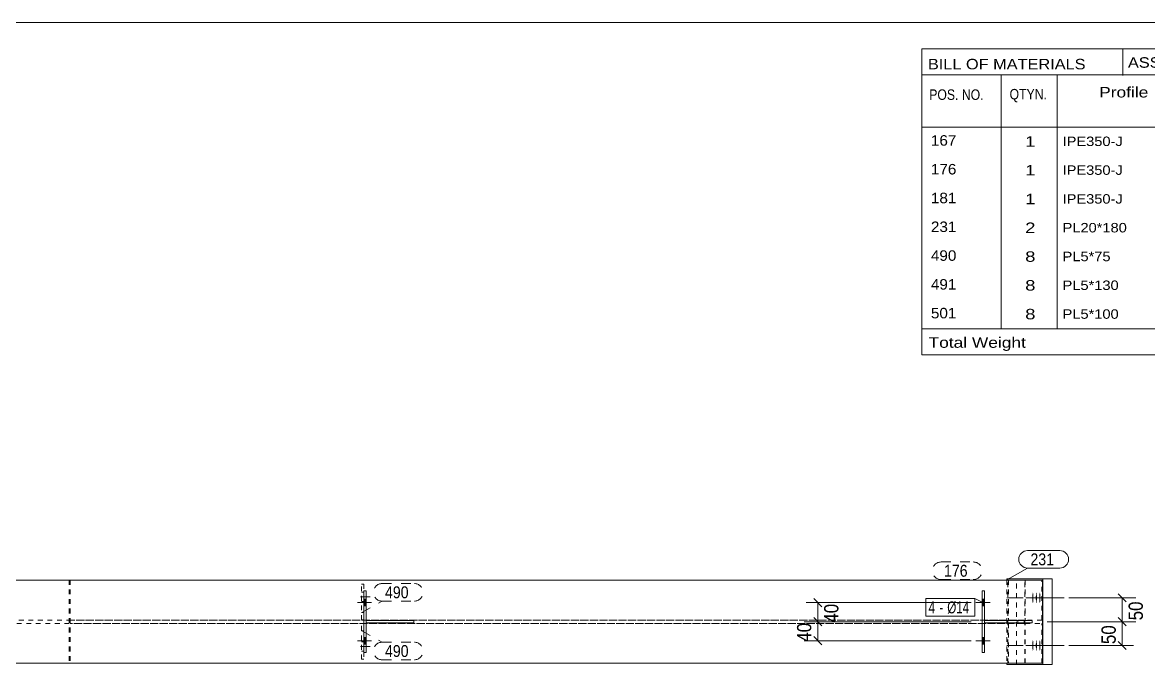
# Model space of a CAD drawing. Header units: millimetres. Extents: x 2 to 825, y 1 to 579.
# Drawn here: x 450.9 to 687.6, y 444.1 to 579 of the extents above; entities that cross this region are included whole.
import ezdxf

# ---------------------------------------------------------------- set-up
doc = ezdxf.new("R2010")
doc.units = ezdxf.units.MM
for name, pattern in [('XKITLINE00', [0]), ('XKITLINE01', [4, 1, -1, 1, -1]), ('XKITLINE02', [4, 2, -2])]:
    doc.linetypes.add(name, pattern=pattern)
for name, color, linetype, lineweight in [('Bolt', 3, 'Continuous', 0), ('BoltMark', 7, 'Continuous', 0), ('Dimensions', 7, 'Continuous', 0), ('DrawingSheet', 5, 'Continuous', 0), ('OtherObjectType', 7, 'Continuous', 0), ('Part', 2, 'Continuous', 0), ('PartMark', 7, 'Continuous', 0)]:
    doc.layers.add(name, color=color, linetype=linetype, lineweight=lineweight)
doc.styles.add('ARIAL', font='ARIAL.TTF')
doc.styles.add('ARIAL_NARROW', font='ARIALN.TTF')

# ---------------------------------------------------------------- blocks, each defined once
blk = doc.blocks.new('*A58')
at = {"layer": 'Bolt'}
for points in [[(522.66, 457.77), (523.16, 457.77), (523.16, 456.37), (522.66, 456.37)], [(522.66, 457.77), (523.16, 457.77), (523.16, 456.37), (522.66, 456.37)], [(522.66, 449.77), (523.16, 449.77), (523.16, 448.37), (522.66, 448.37)], [(522.66, 449.77), (523.16, 449.77), (523.16, 448.37), (522.66, 448.37)]]:
    blk.add_hatch(color=3, dxfattribs=at).paths.add_polyline_path(points, flags=17)
at = {"layer": 'Bolt', "color": 3, "linetype": 'XKITLINE00', "lineweight": 0}
for p, q in [((524.32, 457.07), (521.32, 457.07)), ((524.32, 457.07), (521.32, 457.07)), ((523.16, 457.77), (522.66, 457.77)), ((523.16, 457.77), (522.66, 457.77)), ((523.16, 456.37), (522.66, 456.37)), ((523.16, 456.37), (522.66, 456.37)), ((523.16, 449.77), (522.66, 449.77)), ((523.16, 449.77), (522.66, 449.77)), ((524.32, 449.07), (521.32, 449.07)), ((524.32, 449.07), (521.32, 449.07)), ((523.16, 448.37), (522.66, 448.37)), ((523.16, 448.37), (522.66, 448.37))]:
    blk.add_line(p, q, dxfattribs=at)
blk = doc.blocks.new('*A61')
at = {"layer": 'Bolt'}
for points in [[(652.66, 457.77), (653.16, 457.77), (653.16, 456.37), (652.66, 456.37)], [(652.66, 457.77), (653.16, 457.77), (653.16, 456.37), (652.66, 456.37)], [(652.66, 449.77), (653.16, 449.77), (653.16, 448.37), (652.66, 448.37)], [(652.66, 449.77), (653.16, 449.77), (653.16, 448.37), (652.66, 448.37)]]:
    blk.add_hatch(color=3, dxfattribs=at).paths.add_polyline_path(points, flags=17)
at = {"layer": 'Bolt', "color": 3, "linetype": 'XKITLINE00', "lineweight": 0}
for p, q in [((654.32, 457.07), (651.32, 457.07)), ((654.32, 457.07), (651.32, 457.07)), ((653.16, 457.77), (652.66, 457.77)), ((653.16, 457.77), (652.66, 457.77)), ((653.16, 456.37), (652.66, 456.37)), ((653.16, 456.37), (652.66, 456.37)), ((653.16, 449.77), (652.66, 449.77)), ((653.16, 449.77), (652.66, 449.77)), ((654.32, 449.07), (651.32, 449.07)), ((654.32, 449.07), (651.32, 449.07)), ((653.16, 448.37), (652.66, 448.37)), ((653.16, 448.37), (652.66, 448.37))]:
    blk.add_line(p, q, dxfattribs=at)
blk = doc.blocks.new('*A62')
at = {"layer": 'Bolt', "color": 3, "linetype": 'XKITLINE02', "lineweight": 0}
for p, q in [((522.66, 459.25), (522.16, 459.25)), ((524.01, 458.27), (521.01, 458.27)), ((522.66, 457.29), (522.16, 457.29))]:
    blk.add_line(p, q, dxfattribs=at)
blk = doc.blocks.new('*A63')
at = {"layer": 'Bolt', "color": 3, "linetype": 'XKITLINE02', "lineweight": 0}
for p, q in [((524.01, 447.87), (521.01, 447.87)), ((522.66, 448.85), (522.16, 448.85)), ((522.66, 446.89), (522.16, 446.89))]:
    blk.add_line(p, q, dxfattribs=at)
blk = doc.blocks.new('*A70')
at = {"layer": 'Bolt'}
for points in [[(663.43, 458.02), (663.43, 457.96), (663.43, 457.91), (663.43, 457.86), (663.43, 457.81), (663.43, 457.75), (663.43, 457.7), (663.42, 457.65), (663.42, 457.6), (663.42, 457.55), (663.42, 457.51), (663.41, 457.46), (663.41, 457.42), (663.41, 457.37), (663.4, 457.33), (663.4, 457.29), (663.39, 457.26), (663.39, 457.22), (663.39, 457.19), (663.38, 457.16), (663.38, 457.13), (663.37, 457.1), (663.37, 457.08), (663.36, 457.06), (663.36, 457.04), (663.35, 457.02), (663.35, 457.01), (663.34, 456.99), (663.33, 456.98), (663.33, 456.98), (663.32, 456.97), (663.32, 456.97), (663.31, 456.97), (663.31, 456.98), (663.3, 456.98), (663.29, 456.99), (663.29, 457.01), (663.28, 457.02), (663.28, 457.04), (663.27, 457.06), (663.27, 457.08), (663.26, 457.1), (663.26, 457.13), (663.25, 457.16), (663.25, 457.19), (663.24, 457.22), (663.24, 457.26), (663.24, 457.29), (663.23, 457.33), (663.23, 457.37), (663.22, 457.42), (663.22, 457.46), (663.22, 457.51), (663.22, 457.55), (663.21, 457.6), (663.21, 457.65), (663.21, 457.7), (663.21, 457.75), (663.21, 457.81), (663.2, 457.86), (663.2, 457.91), (663.2, 457.96), (663.2, 458.02), (663.2, 458.07), (663.2, 458.13), (663.2, 458.18), (663.2, 458.23), (663.2, 458.29), (663.21, 458.34), (663.21, 458.39), (663.21, 458.44), (663.21, 458.49), (663.21, 458.54), (663.22, 458.59), (663.22, 458.64), (663.22, 458.68), (663.22, 458.73), (663.23, 458.77), (663.23, 458.81), (663.24, 458.85), (663.24, 458.89), (663.24, 458.92), (663.25, 458.96), (663.25, 458.99), (663.26, 459.02), (663.26, 459.04), (663.27, 459.07), (663.27, 459.09), (663.28, 459.11), (663.28, 459.13), (663.29, 459.14), (663.29, 459.15), (663.3, 459.16), (663.31, 459.17), (663.31, 459.17), (663.32, 459.17), (663.32, 459.17), (663.33, 459.17), (663.33, 459.16), (663.34, 459.15), (663.35, 459.14), (663.35, 459.13), (663.36, 459.11), (663.36, 459.09), (663.37, 459.07), (663.37, 459.04), (663.38, 459.02), (663.38, 458.99), (663.39, 458.96), (663.39, 458.92), (663.39, 458.89), (663.4, 458.85), (663.4, 458.81), (663.41, 458.77), (663.41, 458.73), (663.41, 458.68), (663.42, 458.64), (663.42, 458.59), (663.42, 458.54), (663.42, 458.49), (663.43, 458.44), (663.43, 458.39), (663.43, 458.34), (663.43, 458.29), (663.43, 458.23), (663.43, 458.18), (663.43, 458.13), (663.43, 458.07)], [(664.17, 458.02), (664.17, 457.96), (664.17, 457.91), (664.16, 457.86), (664.16, 457.81), (664.16, 457.75), (664.16, 457.7), (664.16, 457.65), (664.16, 457.6), (664.15, 457.55), (664.15, 457.51), (664.15, 457.46), (664.14, 457.42), (664.14, 457.37), (664.14, 457.33), (664.13, 457.29), (664.13, 457.26), (664.12, 457.22), (664.12, 457.19), (664.12, 457.16), (664.11, 457.13), (664.11, 457.1), (664.1, 457.08), (664.1, 457.06), (664.09, 457.04), (664.09, 457.02), (664.08, 457.01), (664.07, 456.99), (664.07, 456.98), (664.06, 456.98), (664.06, 456.97), (664.05, 456.97), (664.05, 456.97), (664.04, 456.98), (664.03, 456.98), (664.03, 456.99), (664.02, 457.01), (664.02, 457.02), (664.01, 457.04), (664.01, 457.06), (664, 457.08), (664, 457.1), (663.99, 457.13), (663.99, 457.16), (663.98, 457.19), (663.98, 457.22), (663.97, 457.26), (663.97, 457.29), (663.97, 457.33), (663.96, 457.37), (663.96, 457.42), (663.96, 457.46), (663.95, 457.51), (663.95, 457.55), (663.95, 457.6), (663.95, 457.65), (663.94, 457.7), (663.94, 457.75), (663.94, 457.81), (663.94, 457.86), (663.94, 457.91), (663.94, 457.96), (663.94, 458.02), (663.94, 458.07), (663.94, 458.13), (663.94, 458.18), (663.94, 458.23), (663.94, 458.29), (663.94, 458.34), (663.94, 458.39), (663.94, 458.44), (663.95, 458.49), (663.95, 458.54), (663.95, 458.59), (663.95, 458.64), (663.96, 458.68), (663.96, 458.73), (663.96, 458.77), (663.97, 458.81), (663.97, 458.85), (663.97, 458.89), (663.98, 458.92), (663.98, 458.96), (663.99, 458.99), (663.99, 459.02), (664, 459.04), (664, 459.07), (664.01, 459.09), (664.01, 459.11), (664.02, 459.13), (664.02, 459.14), (664.03, 459.15), (664.03, 459.16), (664.04, 459.17), (664.05, 459.17), (664.05, 459.17), (664.06, 459.17), (664.06, 459.17), (664.07, 459.16), (664.07, 459.15), (664.08, 459.14), (664.09, 459.13), (664.09, 459.11), (664.1, 459.09), (664.1, 459.07), (664.11, 459.04), (664.11, 459.02), (664.12, 458.99), (664.12, 458.96), (664.12, 458.92), (664.13, 458.89), (664.13, 458.85), (664.14, 458.81), (664.14, 458.77), (664.14, 458.73), (664.15, 458.68), (664.15, 458.64), (664.15, 458.59), (664.16, 458.54), (664.16, 458.49), (664.16, 458.44), (664.16, 458.39), (664.16, 458.34), (664.16, 458.29), (664.17, 458.23), (664.17, 458.18), (664.17, 458.13), (664.17, 458.07)], [(664.9, 458.02), (664.9, 457.96), (664.9, 457.91), (664.9, 457.86), (664.9, 457.81), (664.9, 457.75), (664.89, 457.7), (664.89, 457.65), (664.89, 457.6), (664.89, 457.55), (664.88, 457.51), (664.88, 457.46), (664.88, 457.42), (664.88, 457.37), (664.87, 457.33), (664.87, 457.29), (664.86, 457.26), (664.86, 457.22), (664.85, 457.19), (664.85, 457.16), (664.85, 457.13), (664.84, 457.1), (664.84, 457.08), (664.83, 457.06), (664.82, 457.04), (664.82, 457.02), (664.81, 457.01), (664.81, 456.99), (664.8, 456.98), (664.8, 456.98), (664.79, 456.97), (664.79, 456.97), (664.78, 456.97), (664.77, 456.98), (664.77, 456.98), (664.76, 456.99), (664.76, 457.01), (664.75, 457.02), (664.75, 457.04), (664.74, 457.06), (664.74, 457.08), (664.73, 457.1), (664.73, 457.13), (664.72, 457.16), (664.72, 457.19), (664.71, 457.22), (664.71, 457.26), (664.7, 457.29), (664.7, 457.33), (664.7, 457.37), (664.69, 457.42), (664.69, 457.46), (664.69, 457.51), (664.68, 457.55), (664.68, 457.6), (664.68, 457.65), (664.68, 457.7), (664.68, 457.75), (664.67, 457.81), (664.67, 457.86), (664.67, 457.91), (664.67, 457.96), (664.67, 458.02), (664.67, 458.07), (664.67, 458.13), (664.67, 458.18), (664.67, 458.23), (664.67, 458.29), (664.67, 458.34), (664.68, 458.39), (664.68, 458.44), (664.68, 458.49), (664.68, 458.54), (664.68, 458.59), (664.69, 458.64), (664.69, 458.68), (664.69, 458.73), (664.7, 458.77), (664.7, 458.81), (664.7, 458.85), (664.71, 458.89), (664.71, 458.92), (664.72, 458.96), (664.72, 458.99), (664.73, 459.02), (664.73, 459.04), (664.74, 459.07), (664.74, 459.09), (664.75, 459.11), (664.75, 459.13), (664.76, 459.14), (664.76, 459.15), (664.77, 459.16), (664.77, 459.17), (664.78, 459.17), (664.79, 459.17), (664.79, 459.17), (664.8, 459.17), (664.8, 459.16), (664.81, 459.15), (664.81, 459.14), (664.82, 459.13), (664.82, 459.11), (664.83, 459.09), (664.84, 459.07), (664.84, 459.04), (664.85, 459.02), (664.85, 458.99), (664.85, 458.96), (664.86, 458.92), (664.86, 458.89), (664.87, 458.85), (664.87, 458.81), (664.88, 458.77), (664.88, 458.73), (664.88, 458.68), (664.88, 458.64), (664.89, 458.59), (664.89, 458.54), (664.89, 458.49), (664.89, 458.44), (664.9, 458.39), (664.9, 458.34), (664.9, 458.29), (664.9, 458.23), (664.9, 458.18), (664.9, 458.13), (664.9, 458.07)], [(663.43, 448.02), (663.43, 447.96), (663.43, 447.91), (663.43, 447.86), (663.43, 447.81), (663.43, 447.75), (663.43, 447.7), (663.42, 447.65), (663.42, 447.6), (663.42, 447.55), (663.42, 447.51), (663.41, 447.46), (663.41, 447.42), (663.41, 447.37), (663.4, 447.33), (663.4, 447.29), (663.39, 447.26), (663.39, 447.22), (663.39, 447.19), (663.38, 447.16), (663.38, 447.13), (663.37, 447.1), (663.37, 447.08), (663.36, 447.06), (663.36, 447.04), (663.35, 447.02), (663.35, 447.01), (663.34, 446.99), (663.33, 446.98), (663.33, 446.98), (663.32, 446.97), (663.32, 446.97), (663.31, 446.97), (663.31, 446.98), (663.3, 446.98), (663.29, 446.99), (663.29, 447.01), (663.28, 447.02), (663.28, 447.04), (663.27, 447.06), (663.27, 447.08), (663.26, 447.1), (663.26, 447.13), (663.25, 447.16), (663.25, 447.19), (663.24, 447.22), (663.24, 447.26), (663.24, 447.29), (663.23, 447.33), (663.23, 447.37), (663.22, 447.42), (663.22, 447.46), (663.22, 447.51), (663.22, 447.55), (663.21, 447.6), (663.21, 447.65), (663.21, 447.7), (663.21, 447.75), (663.21, 447.81), (663.2, 447.86), (663.2, 447.91), (663.2, 447.96), (663.2, 448.02), (663.2, 448.07), (663.2, 448.13), (663.2, 448.18), (663.2, 448.23), (663.2, 448.29), (663.21, 448.34), (663.21, 448.39), (663.21, 448.44), (663.21, 448.49), (663.21, 448.54), (663.22, 448.59), (663.22, 448.64), (663.22, 448.68), (663.22, 448.73), (663.23, 448.77), (663.23, 448.81), (663.24, 448.85), (663.24, 448.89), (663.24, 448.92), (663.25, 448.96), (663.25, 448.99), (663.26, 449.02), (663.26, 449.04), (663.27, 449.07), (663.27, 449.09), (663.28, 449.11), (663.28, 449.13), (663.29, 449.14), (663.29, 449.15), (663.3, 449.16), (663.31, 449.17), (663.31, 449.17), (663.32, 449.17), (663.32, 449.17), (663.33, 449.17), (663.33, 449.16), (663.34, 449.15), (663.35, 449.14), (663.35, 449.13), (663.36, 449.11), (663.36, 449.09), (663.37, 449.07), (663.37, 449.04), (663.38, 449.02), (663.38, 448.99), (663.39, 448.96), (663.39, 448.92), (663.39, 448.89), (663.4, 448.85), (663.4, 448.81), (663.41, 448.77), (663.41, 448.73), (663.41, 448.68), (663.42, 448.64), (663.42, 448.59), (663.42, 448.54), (663.42, 448.49), (663.43, 448.44), (663.43, 448.39), (663.43, 448.34), (663.43, 448.29), (663.43, 448.23), (663.43, 448.18), (663.43, 448.13), (663.43, 448.07)], [(664.17, 448.02), (664.17, 447.96), (664.17, 447.91), (664.16, 447.86), (664.16, 447.81), (664.16, 447.75), (664.16, 447.7), (664.16, 447.65), (664.16, 447.6), (664.15, 447.55), (664.15, 447.51), (664.15, 447.46), (664.14, 447.42), (664.14, 447.37), (664.14, 447.33), (664.13, 447.29), (664.13, 447.26), (664.12, 447.22), (664.12, 447.19), (664.12, 447.16), (664.11, 447.13), (664.11, 447.1), (664.1, 447.08), (664.1, 447.06), (664.09, 447.04), (664.09, 447.02), (664.08, 447.01), (664.07, 446.99), (664.07, 446.98), (664.06, 446.98), (664.06, 446.97), (664.05, 446.97), (664.05, 446.97), (664.04, 446.98), (664.03, 446.98), (664.03, 446.99), (664.02, 447.01), (664.02, 447.02), (664.01, 447.04), (664.01, 447.06), (664, 447.08), (664, 447.1), (663.99, 447.13), (663.99, 447.16), (663.98, 447.19), (663.98, 447.22), (663.97, 447.26), (663.97, 447.29), (663.97, 447.33), (663.96, 447.37), (663.96, 447.42), (663.96, 447.46), (663.95, 447.51), (663.95, 447.55), (663.95, 447.6), (663.95, 447.65), (663.94, 447.7), (663.94, 447.75), (663.94, 447.81), (663.94, 447.86), (663.94, 447.91), (663.94, 447.96), (663.94, 448.02), (663.94, 448.07), (663.94, 448.13), (663.94, 448.18), (663.94, 448.23), (663.94, 448.29), (663.94, 448.34), (663.94, 448.39), (663.94, 448.44), (663.95, 448.49), (663.95, 448.54), (663.95, 448.59), (663.95, 448.64), (663.96, 448.68), (663.96, 448.73), (663.96, 448.77), (663.97, 448.81), (663.97, 448.85), (663.97, 448.89), (663.98, 448.92), (663.98, 448.96), (663.99, 448.99), (663.99, 449.02), (664, 449.04), (664, 449.07), (664.01, 449.09), (664.01, 449.11), (664.02, 449.13), (664.02, 449.14), (664.03, 449.15), (664.03, 449.16), (664.04, 449.17), (664.05, 449.17), (664.05, 449.17), (664.06, 449.17), (664.06, 449.17), (664.07, 449.16), (664.07, 449.15), (664.08, 449.14), (664.09, 449.13), (664.09, 449.11), (664.1, 449.09), (664.1, 449.07), (664.11, 449.04), (664.11, 449.02), (664.12, 448.99), (664.12, 448.96), (664.12, 448.92), (664.13, 448.89), (664.13, 448.85), (664.14, 448.81), (664.14, 448.77), (664.14, 448.73), (664.15, 448.68), (664.15, 448.64), (664.15, 448.59), (664.16, 448.54), (664.16, 448.49), (664.16, 448.44), (664.16, 448.39), (664.16, 448.34), (664.16, 448.29), (664.17, 448.23), (664.17, 448.18), (664.17, 448.13), (664.17, 448.07)], [(664.9, 448.02), (664.9, 447.96), (664.9, 447.91), (664.9, 447.86), (664.9, 447.81), (664.9, 447.75), (664.89, 447.7), (664.89, 447.65), (664.89, 447.6), (664.89, 447.55), (664.88, 447.51), (664.88, 447.46), (664.88, 447.42), (664.88, 447.37), (664.87, 447.33), (664.87, 447.29), (664.86, 447.26), (664.86, 447.22), (664.85, 447.19), (664.85, 447.16), (664.85, 447.13), (664.84, 447.1), (664.84, 447.08), (664.83, 447.06), (664.82, 447.04), (664.82, 447.02), (664.81, 447.01), (664.81, 446.99), (664.8, 446.98), (664.8, 446.98), (664.79, 446.97), (664.79, 446.97), (664.78, 446.97), (664.77, 446.98), (664.77, 446.98), (664.76, 446.99), (664.76, 447.01), (664.75, 447.02), (664.75, 447.04), (664.74, 447.06), (664.74, 447.08), (664.73, 447.1), (664.73, 447.13), (664.72, 447.16), (664.72, 447.19), (664.71, 447.22), (664.71, 447.26), (664.7, 447.29), (664.7, 447.33), (664.7, 447.37), (664.69, 447.42), (664.69, 447.46), (664.69, 447.51), (664.68, 447.55), (664.68, 447.6), (664.68, 447.65), (664.68, 447.7), (664.68, 447.75), (664.67, 447.81), (664.67, 447.86), (664.67, 447.91), (664.67, 447.96), (664.67, 448.02), (664.67, 448.07), (664.67, 448.13), (664.67, 448.18), (664.67, 448.23), (664.67, 448.29), (664.67, 448.34), (664.68, 448.39), (664.68, 448.44), (664.68, 448.49), (664.68, 448.54), (664.68, 448.59), (664.69, 448.64), (664.69, 448.68), (664.69, 448.73), (664.7, 448.77), (664.7, 448.81), (664.7, 448.85), (664.71, 448.89), (664.71, 448.92), (664.72, 448.96), (664.72, 448.99), (664.73, 449.02), (664.73, 449.04), (664.74, 449.07), (664.74, 449.09), (664.75, 449.11), (664.75, 449.13), (664.76, 449.14), (664.76, 449.15), (664.77, 449.16), (664.77, 449.17), (664.78, 449.17), (664.79, 449.17), (664.79, 449.17), (664.8, 449.17), (664.8, 449.16), (664.81, 449.15), (664.81, 449.14), (664.82, 449.13), (664.82, 449.11), (664.83, 449.09), (664.84, 449.07), (664.84, 449.04), (664.85, 449.02), (664.85, 448.99), (664.85, 448.96), (664.86, 448.92), (664.86, 448.89), (664.87, 448.85), (664.87, 448.81), (664.88, 448.77), (664.88, 448.73), (664.88, 448.68), (664.88, 448.64), (664.89, 448.59), (664.89, 448.54), (664.89, 448.49), (664.89, 448.44), (664.9, 448.39), (664.9, 448.34), (664.9, 448.29), (664.9, 448.23), (664.9, 448.18), (664.9, 448.13), (664.9, 448.07)]]:
    blk.add_hatch(color=3, dxfattribs=at).paths.add_polyline_path(points, flags=17)
at = {"layer": 'Bolt', "color": 3, "linetype": 'XKITLINE02', "lineweight": 0}
for p, q in [((663.82, 458.07), (657.36, 458.07)), ((664.56, 458.07), (658.09, 458.07)), ((665.29, 458.07), (658.83, 458.07)), ((663.82, 448.07), (657.36, 448.07)), ((664.56, 448.07), (658.09, 448.07)), ((665.29, 448.07), (658.83, 448.07))]:
    blk.add_line(p, q, dxfattribs=at)
at = {"layer": 'Bolt', "color": 3, "linetype": 'XKITLINE00', "lineweight": 0}
for p, q in [((668.44, 458.07), (661.97, 458.07)), ((669.17, 458.07), (662.71, 458.07)), ((669.91, 458.07), (663.44, 458.07)), ((668.44, 448.07), (661.97, 448.07)), ((669.17, 448.07), (662.71, 448.07)), ((669.91, 448.07), (663.44, 448.07))]:
    blk.add_line(p, q, dxfattribs=at)
blk = doc.blocks.new('*A72')
at = {"layer": 'Part', "color": 2, "linetype": 'XKITLINE00', "lineweight": 0}
for p, q in [((665.31, 461.82), (445.75, 461.82)), ((665.31, 444.32), (665.31, 461.82)), ((665.31, 444.32), (445.75, 444.32))]:
    blk.add_line(p, q, dxfattribs=at)
at = {"layer": 'Part', "color": 7, "linetype": 'XKITLINE01', "lineweight": 0}
for p, q in [((661.62, 444.32), (661.62, 461.82)), ((661.73, 461.82), (661.73, 453.42)), ((665.19, 453.42), (665.19, 461.82)), ((665.19, 453.42), (445.75, 453.42)), ((445.75, 452.72), (665.19, 452.72)), ((661.73, 444.32), (661.73, 452.72)), ((665.19, 444.32), (665.19, 452.72))]:
    blk.add_line(p, q, dxfattribs=at)
blk = doc.blocks.new('*A81')
at = {"layer": 'Part', "color": 2, "linetype": 'XKITLINE00', "lineweight": 0}
for p, q in [((522.66, 446.57), (522.66, 459.57)), ((522.66, 459.57), (523.16, 459.57)), ((523.16, 459.57), (523.16, 446.57)), ((523.16, 446.57), (522.66, 446.57))]:
    blk.add_line(p, q, dxfattribs=at)
blk = doc.blocks.new('*A82')
at = {"layer": 'Part', "color": 2, "linetype": 'XKITLINE00', "lineweight": 0}
for p, q in [((523.16, 453.32), (533.16, 453.32)), ((533.16, 452.82), (523.16, 452.82)), ((533.16, 452.82), (533.16, 453.32))]:
    blk.add_line(p, q, dxfattribs=at)
at = {"layer": 'Part', "color": 7, "linetype": 'XKITLINE01', "lineweight": 0}
blk.add_line((523.16, 452.82), (523.16, 453.32), dxfattribs=at)
blk.add_line((523.16, 452.82), (523.16, 453.32), dxfattribs=at)
blk = doc.blocks.new('*A87')
at = {"layer": 'Part', "color": 2, "linetype": 'XKITLINE00', "lineweight": 0}
for p, q in [((652.66, 446.57), (652.66, 459.57)), ((652.66, 459.57), (653.16, 459.57)), ((653.16, 459.57), (653.16, 446.57)), ((653.16, 446.57), (652.66, 446.57))]:
    blk.add_line(p, q, dxfattribs=at)
blk = doc.blocks.new('*A88')
at = {"layer": 'Part', "color": 2, "linetype": 'XKITLINE00', "lineweight": 0}
for p, q in [((653.16, 453.32), (663.16, 453.32)), ((663.16, 452.82), (653.16, 452.82)), ((663.16, 452.82), (663.16, 453.32))]:
    blk.add_line(p, q, dxfattribs=at)
at = {"layer": 'Part', "color": 7, "linetype": 'XKITLINE01', "lineweight": 0}
blk.add_line((653.16, 452.82), (653.16, 453.32), dxfattribs=at)
blk.add_line((653.16, 452.82), (653.16, 453.32), dxfattribs=at)
blk = doc.blocks.new('*A89')
at = {"layer": 'Part', "color": 7, "linetype": 'XKITLINE01', "lineweight": 0}
for p, q in [((522.16, 453.47), (522.16, 460.97)), ((522.16, 460.97), (522.66, 460.97)), ((522.66, 460.97), (522.66, 453.47)), ((522.16, 454.97), (522.66, 454.97)), ((522.66, 453.47), (522.16, 453.47))]:
    blk.add_line(p, q, dxfattribs=at)
blk = doc.blocks.new('*A90')
at = {"layer": 'Part', "color": 7, "linetype": 'XKITLINE01', "lineweight": 0}
for p, q in [((522.16, 445.17), (522.16, 452.67)), ((522.16, 452.67), (522.66, 452.67)), ((522.66, 452.67), (522.66, 445.17)), ((522.16, 451.17), (522.66, 451.17)), ((522.66, 445.17), (522.16, 445.17))]:
    blk.add_line(p, q, dxfattribs=at)
blk = doc.blocks.new('*A97')
at = {"layer": 'Part', "color": 2, "linetype": 'XKITLINE00', "lineweight": 0}
for p, q in [((657.86, 462.07), (657.86, 461.82)), ((665.42, 462.07), (657.86, 462.07)), ((667.4, 462.07), (665.42, 462.07)), ((665.42, 444.07), (665.42, 462.07)), ((667.4, 462.07), (667.4, 444.07)), ((657.86, 444.07), (657.86, 444.32)), ((667.4, 444.07), (657.86, 444.07))]:
    blk.add_line(p, q, dxfattribs=at)
at = {"layer": 'Part', "color": 7, "linetype": 'XKITLINE01', "lineweight": 0}
for p, q in [((657.86, 461.82), (657.86, 444.32)), ((659.85, 444.07), (659.85, 462.07))]:
    blk.add_line(p, q, dxfattribs=at)
blk = doc.blocks.new('*A98')
at = {"layer": 'Part', "color": 7, "linetype": 'XKITLINE01', "lineweight": 0}
for p, q in [((460.75, 461.82), (658.17, 461.82)), ((460.75, 461.82), (460.75, 444.32)), ((460.93, 461.82), (460.93, 444.32)), ((658.05, 444.32), (658.05, 461.82)), ((658.17, 461.82), (658.17, 453.42)), ((460.93, 453.42), (661.47, 453.42)), ((661.47, 452.72), (460.93, 452.72)), ((658.17, 452.72), (658.17, 444.32)), ((660.16, 452.72), (660.16, 453.42)), ((661.47, 453.42), (661.47, 452.72)), ((658.17, 444.32), (460.75, 444.32))]:
    blk.add_line(p, q, dxfattribs=at)
blk = doc.blocks.new('*A131')
at = {"layer": 'DrawingSheet', "color": 5, "linetype": 'XKITLINE00', "lineweight": 0}
blk.add_line((825, 579), (5, 579), dxfattribs=at)
blk = doc.blocks.new('*A137')
at = {"layer": 'OtherObjectType', "color": 7, "linetype": 'XKITLINE00', "lineweight": 0}
for p, q in [((639.98, 573.5), (815.98, 573.5)), ((639.98, 573.5), (639.98, 562.5)), ((682.26, 573.42), (682.26, 567.87)), ((740.85, 568), (740.85, 573.5)), ((783.43, 567.96), (783.43, 573.42)), ((815.98, 568), (815.98, 573.5)), ((639.98, 568), (815.98, 568)), ((656.64, 568), (656.64, 557)), ((668.4, 567.98), (668.4, 557.03)), ((700.12, 567.99), (700.13, 557)), ((717.78, 567.98), (717.78, 557)), ((740.85, 567.98), (740.85, 557)), ((767.43, 568), (767.43, 557)), ((798.42, 568), (798.42, 557)), ((815.98, 568), (815.98, 562.5)), ((639.98, 562.5), (639.98, 557)), ((767.45, 562.52), (798.45, 562.52)), ((783.28, 562.52), (783.28, 557)), ((815.98, 562.5), (815.98, 557)), ((639.98, 557), (815.98, 557)), ((639.98, 557), (639.98, 550.95)), ((656.63, 557), (656.63, 550.95)), ((668.44, 556.99), (668.44, 550.95)), ((700.12, 557), (700.11, 550.95)), ((717.79, 557), (717.79, 550.95)), ((740.87, 557), (740.87, 550.95)), ((767.44, 557), (767.44, 550.95)), ((783.33, 556.95), (783.33, 550.95)), ((798.43, 557), (798.43, 550.95)), ((815.98, 557), (815.98, 550.95)), ((639.98, 550.95), (639.98, 544.9)), ((656.63, 550.95), (656.63, 544.9)), ((668.44, 550.94), (668.44, 544.9)), ((700.12, 550.95), (700.11, 544.9)), ((717.79, 550.95), (717.79, 544.9)), ((740.87, 550.95), (740.87, 544.9)), ((767.44, 550.95), (767.44, 544.9)), ((783.33, 550.9), (783.33, 544.9)), ((798.43, 550.95), (798.43, 544.9)), ((815.98, 550.95), (815.98, 544.9)), ((639.98, 544.9), (639.98, 538.85)), ((656.63, 544.9), (656.63, 538.85)), ((668.44, 544.89), (668.44, 538.85)), ((700.12, 544.9), (700.11, 538.85)), ((717.79, 544.9), (717.79, 538.85)), ((740.87, 544.9), (740.87, 538.85)), ((767.44, 544.9), (767.44, 538.85)), ((783.33, 544.85), (783.33, 538.85)), ((798.43, 544.9), (798.43, 538.85)), ((815.98, 544.9), (815.98, 538.85)), ((639.98, 538.85), (639.98, 532.8)), ((656.63, 538.85), (656.63, 532.8)), ((668.44, 538.84), (668.44, 532.8)), ((700.12, 538.85), (700.11, 532.8)), ((717.79, 538.85), (717.79, 532.8)), ((740.87, 538.85), (740.87, 532.8)), ((767.44, 538.85), (767.44, 532.8)), ((783.33, 538.8), (783.33, 532.8)), ((798.43, 538.85), (798.43, 532.8)), ((815.98, 538.85), (815.98, 532.8)), ((639.98, 532.8), (639.98, 526.75)), ((656.63, 532.8), (656.63, 526.75)), ((668.44, 532.79), (668.44, 526.75)), ((700.12, 532.8), (700.11, 526.75)), ((717.79, 532.8), (717.79, 526.75)), ((740.87, 532.8), (740.87, 526.75)), ((767.44, 532.8), (767.44, 526.75)), ((783.33, 532.75), (783.33, 526.75)), ((798.43, 532.8), (798.43, 526.75)), ((815.98, 532.8), (815.98, 526.75)), ((639.98, 526.75), (639.98, 520.7)), ((656.63, 526.75), (656.63, 520.7)), ((668.44, 526.74), (668.44, 520.7)), ((700.12, 526.75), (700.11, 520.7)), ((717.79, 526.75), (717.79, 520.7)), ((740.87, 526.75), (740.87, 520.7)), ((767.44, 526.75), (767.44, 520.7)), ((783.33, 526.7), (783.33, 520.7)), ((798.43, 526.75), (798.43, 520.7)), ((815.98, 526.75), (815.98, 520.7)), ((639.98, 520.7), (639.98, 514.65)), ((656.63, 520.7), (656.63, 514.65)), ((668.44, 520.69), (668.44, 514.65)), ((700.12, 520.7), (700.11, 514.65)), ((717.79, 520.7), (717.79, 514.65)), ((740.87, 520.7), (740.87, 514.65)), ((767.44, 520.7), (767.44, 514.65)), ((783.33, 520.65), (783.33, 514.65)), ((798.43, 520.7), (798.43, 514.65)), ((815.98, 520.7), (815.98, 514.65)), ((639.98, 514.65), (815.98, 514.65)), ((639.98, 514.65), (639.98, 509.15)), ((767.44, 514.65), (767.44, 509.15)), ((815.98, 514.65), (815.98, 509.15)), ((639.98, 509.15), (815.98, 509.15))]:
    blk.add_line(p, q, dxfattribs=at)
at = {"layer": 'OtherObjectType', "color": 7, "style": 'ARIAL_NARROW'}
for s, height, width, p in [('BILL OF MATERIALS', 2.2, 1.36, (641.25, 569.16)), ('ASSEMBLY POS.', 2.2, 1.36, (683.3, 569.5)), ('2-R18', 2.2, 1.525501, (716.23, 569.46)), ('No. Required', 2.2, 1.36, (742.39, 569.72)), ('1', 2.2, 1.525501, (767.75, 569.72)), ('POS. NO.', 2.2, 1.02, (784.63, 569.79)), ('167', 2.2, 1.270501, (800.4, 569.69)), ('LENGTH', 2.2, 1.275, (701.54, 564.49)), ('Material', 2.2, 1.445, (722.81, 564.41)), ('UNIT', 2.2, 1.445, (748.52, 564.4)), ('weight  (kg)', 1.98, 1.19, (775.11, 564.39)), ('POS. NO.', 2.2, 1.02, (641.53, 562.74)), ('QTYN.', 2.2, 1.02, (658.42, 562.84)), ('Profile', 2.2, 1.445, (677.26, 563.25)), ('NOTE', 2.2, 1.445, (802.44, 561.99)), ('(mm)', 2.2, 1.275, (704.26, 560.86)), ('weight kg/m', 1.98, 1.19, (745.69, 560.4)), ('QTY.', 1.98, 1.19, (771.68, 559.03)), ('TOTAL', 1.98, 1.19, (785.9, 558.91)), ('167', 2.2, 1.270501, (641.89, 553.12)), ('1', 2.2, 1.525501, (661.71, 552.91)), ('IPE350-J', 1.98, 1.355501, (669.56, 553.04)), ('9917.4', 2.2, 1.355501, (701.59, 553.01)), ('S235JR', 2.2, 1.355501, (719.81, 553.05)), ('49.40', 2.2, 1.525501, (742.62, 552.99)), ('489.92', 2.2, 1.525501, (768.57, 553.07)), ('489.92', 2.2, 1.525501, (784.08, 552.94)), ('176', 2.2, 1.270501, (641.89, 547.07)), ('2000.0', 2.2, 1.355501, (701.59, 546.96)), ('S235JR', 2.2, 1.355501, (719.81, 547)), ('49.40', 2.2, 1.525501, (742.62, 546.94)), ('98.80', 2.2, 1.525501, (768.57, 547.02)), ('98.80', 2.2, 1.525501, (784.08, 546.89)), ('1', 2.2, 1.525501, (661.71, 546.86)), ('IPE350-J', 1.98, 1.355501, (669.56, 546.99)), ('181', 2.2, 1.270501, (641.89, 541.02)), ('1', 2.2, 1.525501, (661.71, 540.81)), ('IPE350-J', 1.98, 1.355501, (669.56, 540.94)), ('2000.0', 2.2, 1.355501, (701.59, 540.91)), ('S235JR', 2.2, 1.355501, (719.81, 540.95)), ('49.40', 2.2, 1.525501, (742.62, 540.89)), ('98.80', 2.2, 1.525501, (768.57, 540.97)), ('98.80', 2.2, 1.525501, (784.08, 540.84)), ('231', 2.2, 1.270501, (641.89, 534.97)), ('2', 2.2, 1.525501, (661.71, 534.76)), ('PL20*180', 1.98, 1.355501, (669.56, 534.89)), ('720.0', 2.2, 1.355501, (701.59, 534.86)), ('S235JR', 2.2, 1.355501, (719.81, 534.9)), ('20.35', 2.2, 1.525501, (742.62, 534.84)), ('20.35', 2.2, 1.525501, (768.57, 534.92)), ('40.69', 2.2, 1.525501, (784.08, 534.79)), ('490', 2.2, 1.270501, (641.89, 528.92)), ('8', 2.2, 1.525501, (661.71, 528.71)), ('PL5*75', 1.98, 1.355501, (669.56, 528.84)), ('75.0', 2.2, 1.355501, (701.59, 528.81)), ('S235JR', 2.2, 1.355501, (719.81, 528.85)), ('0.22', 2.2, 1.525501, (742.62, 528.79)), ('0.22', 2.2, 1.525501, (768.57, 528.87)), ('1.73', 2.2, 1.525501, (784.08, 528.74)), ('491', 2.2, 1.270501, (641.89, 522.87)), ('8', 2.2, 1.525501, (661.71, 522.66)), ('PL5*130', 1.98, 1.355501, (669.56, 522.79)), ('180.0', 2.2, 1.355501, (701.59, 522.76)), ('S235JR', 2.2, 1.355501, (719.81, 522.8)), ('0.92', 2.2, 1.525501, (742.62, 522.74)), ('0.92', 2.2, 1.525501, (768.57, 522.82)), ('7.35', 2.2, 1.525501, (784.08, 522.69)), ('501', 2.2, 1.270501, (641.89, 516.82)), ('8', 2.2, 1.525501, (661.71, 516.61)), ('PL5*100', 1.98, 1.355501, (669.56, 516.74)), ('100.0', 2.2, 1.355501, (701.59, 516.71)), ('S235JR', 2.2, 1.355501, (719.81, 516.75)), ('0.20', 2.2, 1.525501, (742.62, 516.69)), ('0.20', 2.2, 1.525501, (768.57, 516.77)), ('1.57', 2.2, 1.525501, (784.08, 516.64)), ('Total Weight', 2.2, 1.445, (641.4, 510.64)), ('738.6', 2.2, 1.525501, (768.52, 510.79)), ('(kg)', 1.98, 1.19, (792.4, 511.16))]:
    blk.add_text(s, height=height, dxfattribs=dict(at, width=width)).set_placement(p)
blk = doc.blocks.new('*A212')
at = {"layer": 'Dimensions', "color": 7, "linetype": 'XKITLINE00', "lineweight": 0}
for p, q in [((666.31, 453.07), (684.49, 453.07)), ((681.24, 453.92), (682.94, 452.22)), ((682.09, 448.07), (682.09, 453.07)), ((670.91, 448.07), (684.49, 448.07)), ((681.24, 448.92), (682.94, 447.22))]:
    blk.add_line(p, q, dxfattribs=at)
at = {"layer": 'Dimensions', "color": 3}
for p in [(682.09, 453.07), (682.09, 448.07)]:
    blk.add_point(p, dxfattribs=at)
at = {"layer": 'Dimensions', "color": 3, "style": 'ARIAL', "width": 0.85}
blk.add_text('50', height=3, rotation=90.0002, dxfattribs=at).set_placement((680.74, 448.35))
blk = doc.blocks.new('*A213')
at = {"layer": 'Dimensions', "color": 7, "linetype": 'XKITLINE00', "lineweight": 0}
for p, q in [((670.91, 458.07), (684.94, 458.07)), ((681.24, 458.92), (682.94, 457.22)), ((682.09, 453.07), (682.09, 458.07)), ((666.31, 453.07), (684.94, 453.07)), ((681.24, 453.92), (682.94, 452.22))]:
    blk.add_line(p, q, dxfattribs=at)
at = {"layer": 'Dimensions', "color": 3}
for p in [(682.09, 458.07), (682.09, 453.07)]:
    blk.add_point(p, dxfattribs=at)
at = {"layer": 'Dimensions', "color": 3, "style": 'ARIAL', "width": 0.85}
blk.add_text('50', height=3, rotation=90.0002, dxfattribs=at).set_placement((686.44, 453.35))
blk = doc.blocks.new('*A214')
at = {"layer": 'Dimensions', "color": 7, "linetype": 'XKITLINE00', "lineweight": 0}
for p, q in [((650.32, 453.07), (615.24, 453.07)), ((617.24, 453.92), (618.94, 452.22)), ((618.09, 449.07), (618.09, 453.07)), ((617.24, 449.92), (618.94, 448.22)), ((650.32, 449.07), (615.24, 449.07))]:
    blk.add_line(p, q, dxfattribs=at)
at = {"layer": 'Dimensions', "color": 3}
for p in [(618.09, 453.07), (618.09, 449.07)]:
    blk.add_point(p, dxfattribs=at)
at = {"layer": 'Dimensions', "color": 3, "style": 'ARIAL', "width": 0.85}
blk.add_text('40', height=3, rotation=90.0002, dxfattribs=at).set_placement((616.74, 448.85))
blk = doc.blocks.new('*A215')
at = {"layer": 'Dimensions', "color": 7, "linetype": 'XKITLINE00', "lineweight": 0}
for p, q in [((650.32, 457.07), (615.69, 457.07)), ((617.24, 457.92), (618.94, 456.22)), ((618.09, 453.07), (618.09, 457.07)), ((650.32, 453.07), (615.69, 453.07)), ((617.24, 453.92), (618.94, 452.22))]:
    blk.add_line(p, q, dxfattribs=at)
at = {"layer": 'Dimensions', "color": 3}
for p in [(618.09, 457.07), (618.09, 453.07)]:
    blk.add_point(p, dxfattribs=at)
at = {"layer": 'Dimensions', "color": 3, "style": 'ARIAL', "width": 0.85}
blk.add_text('40', height=3, rotation=90.0002, dxfattribs=at).set_placement((622.44, 452.85))
blk = doc.blocks.new('*A216')
at = {"layer": 'BoltMark', "color": 7, "linetype": 'XKITLINE00', "lineweight": 0}
for p, q in [((640.79, 457.92), (651.09, 457.92)), ((640.79, 454.22), (640.79, 457.92)), ((651.09, 454.22), (651.09, 457.92)), ((652.82, 457.07), (651.09, 457.92)), ((640.79, 454.22), (651.09, 454.22))]:
    blk.add_line(p, q, dxfattribs=at)
at = {"layer": 'BoltMark', "color": 3, "style": 'ARIAL_NARROW', "width": 0.85}
for s, p in [('4', (641.39, 454.82)), ('Ø14', (645.32, 454.82)), ('-', (643.66, 454.82))]:
    blk.add_text(s, height=2.5, dxfattribs=at).set_placement(p)
blk = doc.blocks.new('*A217')
at = {"layer": 'PartMark', "color": 7, "linetype": 'XKITLINE02', "lineweight": 0}
for p, q in [((644.04, 465.62), (650.8, 465.62)), ((644.04, 461.92), (650.8, 461.92))]:
    blk.add_line(p, q, dxfattribs=at)
for centre, start, end in [((644.04, 463.77), 90, 270), ((650.8, 463.77), 270, 90)]:
    blk.add_arc(centre, 1.85, start, end, dxfattribs=at)
at = {"layer": 'PartMark', "color": 3, "style": 'ARIAL', "width": 0.85}
blk.add_text('176', height=2.5, dxfattribs=at).set_placement((644.64, 462.52))
blk = doc.blocks.new('*A218')
at = {"layer": 'PartMark', "color": 7, "linetype": 'XKITLINE00', "lineweight": 0}
for p, q in [((662.21, 468.02), (668.97, 468.02)), ((657.96, 461.92), (662.21, 464.32)), ((662.21, 464.32), (668.97, 464.32))]:
    blk.add_line(p, q, dxfattribs=at)
for centre, start, end in [((662.21, 466.17), 90, 270), ((668.97, 466.17), 270, 90)]:
    blk.add_arc(centre, 1.85, start, end, dxfattribs=at)
at = {"layer": 'PartMark', "color": 3, "style": 'ARIAL', "width": 0.85}
blk.add_text('231', height=2.5, dxfattribs=at).set_placement((662.81, 464.92))
blk = doc.blocks.new('*A221')
at = {"layer": 'PartMark', "color": 7, "linetype": 'XKITLINE02', "lineweight": 0}
for p, q in [((522.29, 451.14), (526.53, 448.75)), ((526.53, 448.75), (533.3, 448.75)), ((526.53, 445.05), (533.3, 445.05))]:
    blk.add_line(p, q, dxfattribs=at)
for centre, start, end in [((526.53, 446.9), 90, 270), ((533.3, 446.9), 270, 90)]:
    blk.add_arc(centre, 1.85, start, end, dxfattribs=at)
at = {"layer": 'PartMark', "color": 3, "style": 'ARIAL', "width": 0.85}
blk.add_text('490', height=2.5, dxfattribs=at).set_placement((527.13, 445.65))
blk = doc.blocks.new('*A222')
at = {"layer": 'PartMark', "color": 7, "linetype": 'XKITLINE02', "lineweight": 0}
for p, q in [((526.53, 461.09), (533.3, 461.09)), ((522.29, 455), (526.53, 457.39)), ((526.53, 457.39), (533.3, 457.39))]:
    blk.add_line(p, q, dxfattribs=at)
for centre, start, end in [((526.53, 459.24), 90, 270), ((533.3, 459.24), 270, 90)]:
    blk.add_arc(centre, 1.85, start, end, dxfattribs=at)
at = {"layer": 'PartMark', "color": 3, "style": 'ARIAL', "width": 0.85}
blk.add_text('490', height=2.5, dxfattribs=at).set_placement((527.13, 457.99))

msp = doc.modelspace()

# ---------------------------------------------------------------- block references
at = {"lineweight": 0}
for name in ['*A131', '*A137', '*A218', '*A217', '*A98', '*A97', '*A62', '*A89', '*A222', '*A81', '*A87', '*A70', '*A58', '*A215', '*A216', '*A61', '*A213', '*A90', '*A82', '*A214', '*A88', '*A212', '*A221', '*A63']:
    msp.add_blockref(name, (0, 0), dxfattribs=at)
at = {"layer": 'Part', "lineweight": 0}
msp.add_blockref('*A72', (0, 0), dxfattribs=at)

doc.saveas('drawing.dxf')
